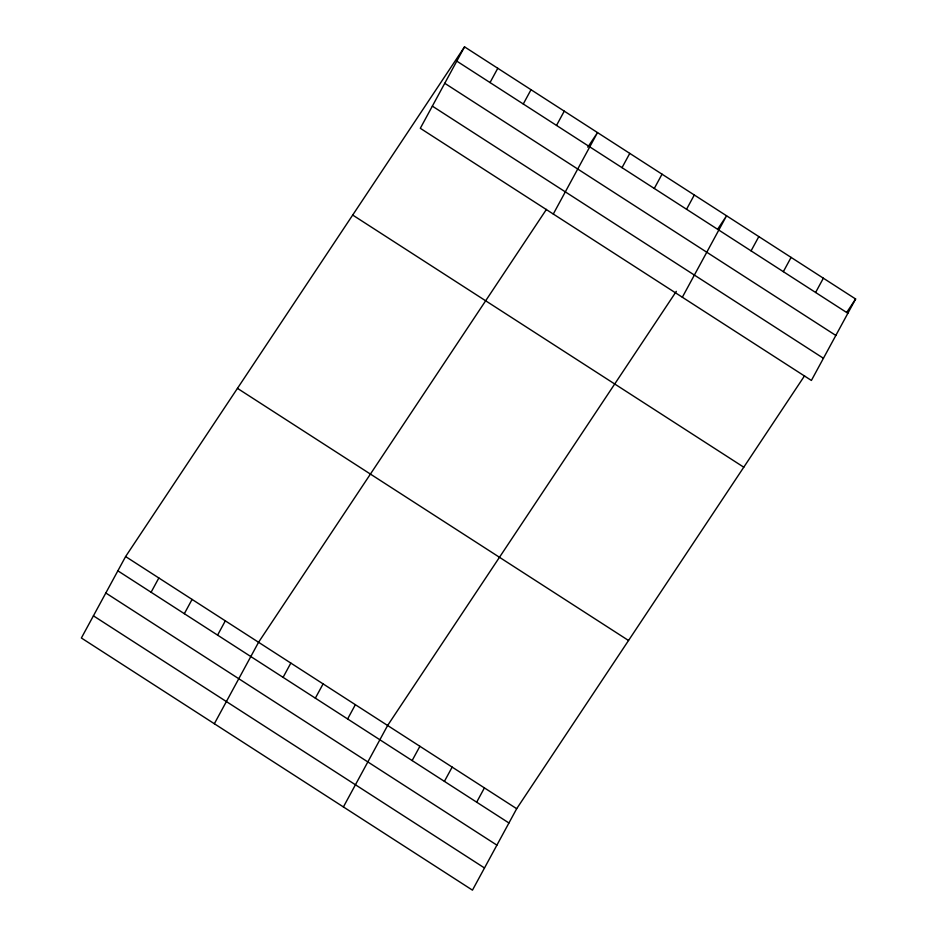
<?xml version="1.0" encoding="UTF-8"?>
<svg xmlns="http://www.w3.org/2000/svg" width="937" height="937" viewBox="0 0 937 937"><rect width="100%" height="100%" fill="white"/><g stroke="black" fill="none" stroke-linecap="round" stroke-linejoin="round"><path stroke-width="1.41" d="M464.541 46.85L420.315 128.299L811.395 380.445L855.622 298.997L464.541 46.85L125.605 556.555L81.378 638.003L472.459 890.15L516.685 808.701L804.567 375.784M151.091 592.254L158.845 577.977M184.331 613.688L192.085 599.411M490.028 82.561L497.781 68.284M217.583 635.122L225.325 620.844M523.268 103.995L531.021 89.718M214.35 723.727L258.565 642.278L546.447 209.373M556.519 125.417L564.261 111.152M283.079 677.357L290.833 663.08M553.287 214.034L597.513 132.585L587.78 147.203M315.347 698.159L323.101 683.881M622.016 167.653L629.769 153.387M347.615 718.96L355.369 704.683M654.284 188.466L662.037 174.188M343.399 806.944L387.625 725.484L676.315 291.36M686.552 209.267L694.305 194.99M412.139 760.563L419.893 746.297M682.335 297.24L726.562 215.791L717.648 229.202M444.407 781.364L452.161 767.098M751.076 250.87L758.829 236.592M476.675 802.166L484.417 787.9M783.344 271.671L791.097 257.394M815.612 292.473L823.354 278.195M846.708 312.408L855.622 298.997M456.787 61.128L847.868 313.274M444.747 83.288L835.839 335.446M432.355 106.139L823.436 358.285M352.687 215.053L743.779 467.2M237.448 388.351L628.54 640.498M125.605 556.555L516.685 808.701M117.851 570.82L508.932 822.979M105.811 592.992L496.903 845.139M93.419 615.832L484.499 867.978"/></g></svg>
